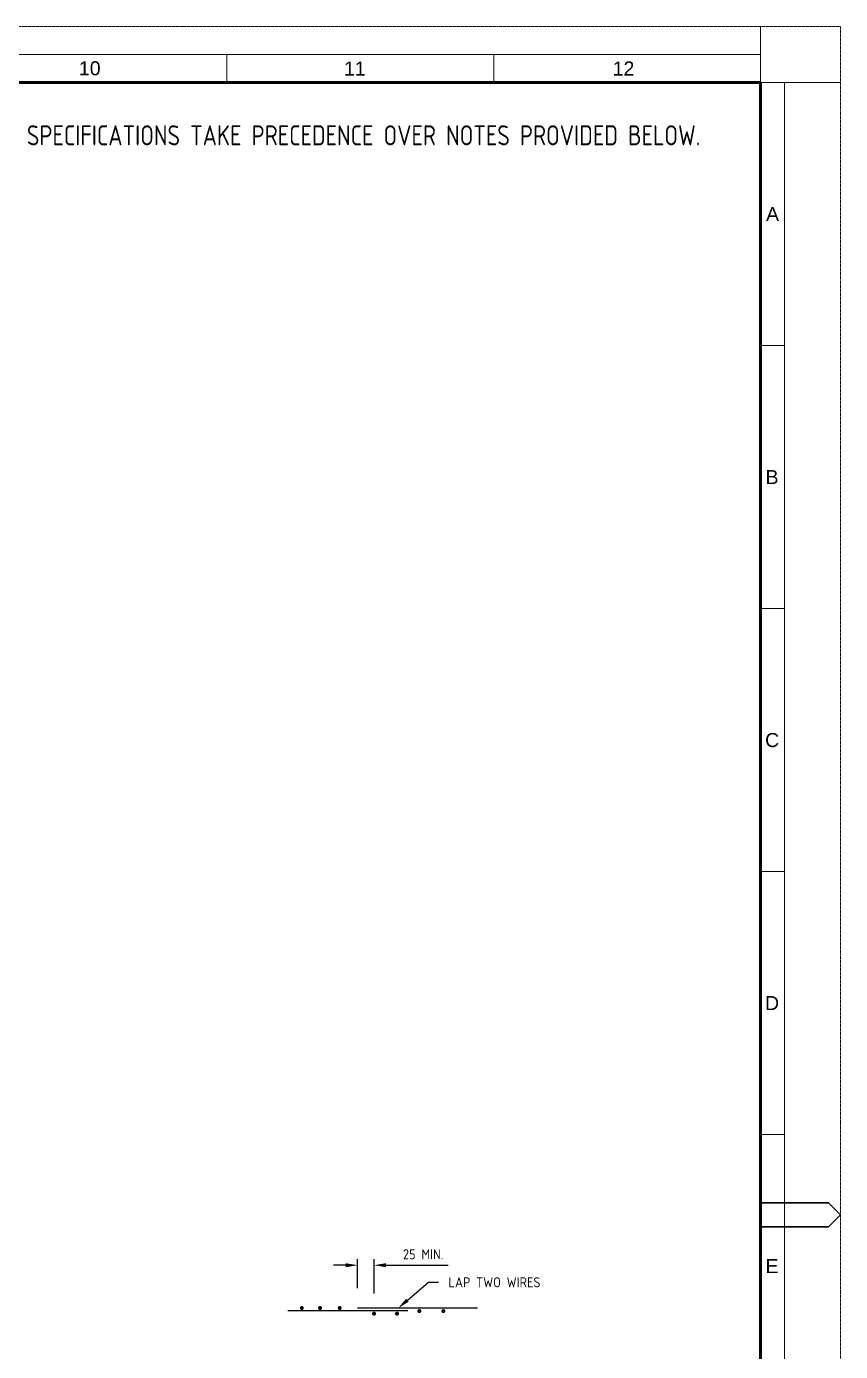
# Paper-space layout 'Layout1' of a CAD drawing. Header units: metres. Extents: x 0 to 2550, y -776 to 594.
# Drawn here: x 637.4 to 841, y 262.9 to 594 of the extents above; entities that cross this region are included whole.
import ezdxf
from ezdxf import colors
from ezdxf.entities.mleader import LeaderData, LeaderLine
from ezdxf.enums import TextEntityAlignment as Align
from ezdxf.math import Vec2, Vec3

# ---------------------------------------------------------------- set-up
doc = ezdxf.new("R2010")
doc.units = ezdxf.units.M
doc.header["$PDMODE"] = 1
doc.linetypes.add('DGN Style 3', pattern=[0.017855, 0.012754, -0.005101])
doc.layers.get('DEFPOINTS').update_dxf_attribs({"color": 11})
doc.layers.add('DETAILS', color=7, linetype='Continuous')
doc.layers.add('XREF', color=7, linetype='Continuous')
doc.layers.add('G-TTLB-BORD', color=7, linetype='Continuous', lineweight=0)
doc.styles.add('ISOCP', font='isocp.shx')
doc.styles.add('Style-Arial', font='arial.ttf')
doc.dimstyles.new('ISOCP', dxfattribs={"dimtxt": 2.5, "dimasz": 3, "dimexe": 1.5, "dimexo": 5, "dimgap": 1.5, "dimtad": 1, "dimzin": 0, "dimdsep": 46, "dimtxsty": 'ISOCP', "dimcen": 1, "dimclrd": 256, "dimclre": 256, "dimclrt": 7, "dimadec": 0, "dimazin": 0, "dimtfac": 1, "dimtmove": 0, "dimatfit": 2, "dimfxl": 1, "dimtolj": 1, "dimtzin": 0, "dimlwd": -1, "dimlwe": -1, "dimarcsym": 0})

# ---------------------------------------------------------------- blocks, each defined once
blk = doc.blocks.new('PROJECT TITLE BLOCK(BAC V2.1)')
at = {"layer": 'G-TTLB-BORD', "color": 7, "linetype": 'Continuous', "lineweight": 0}
for p, q in [((821, 580), (821, 594)), ((20, 587), (821, 587)), ((687.5, 580), (687.5, 587)), ((754.25, 580), (754.25, 587)), ((821, 580), (841, 580)), ((827, 54.17), (827, 580)), ((821, 514.27), (827, 514.27)), ((821, 448.54), (827, 448.54)), ((821, 382.81), (827, 382.81)), ((821, 317.08), (827, 317.08))]:
    blk.add_line(p, q, dxfattribs=at)
at = {"layer": 'G-TTLB-BORD', "color": 7, "linetype": 'Continuous', "lineweight": 53}
for p in [(20, 580), (821, 14)]:
    blk.add_line(p, (821, 580), dxfattribs=at)
at = {"layer": 'G-TTLB-BORD', "color": 7, "linetype": 'Continuous', "lineweight": 30}
for p, q in [((821, 300), (838, 300)), ((841, 297), (838, 300)), ((841, 297), (838, 294)), ((821, 294), (838, 294))]:
    blk.add_line(p, q, dxfattribs=at)
at = {"layer": 'G-TTLB-BORD', "color": 1, "linetype": 'DGN Style 3', "lineweight": 0, "flags": 128}
blk.add_lwpolyline([(0, 594), (841, 594), (841, 0), (0, 0)], close=True, dxfattribs=at)
at = {"layer": 'G-TTLB-BORD', "color": 7, "linetype": 'Continuous', "lineweight": 0, "style": 'Style-Arial'}
for s, p in [('10', (653.23, 583.56)), ('11', (719.52, 583.5)), ('12', (786.72, 583.5)), ('A', (824, 547.14)), ('B', (823.87, 481.41)), ('C', (823.9, 415.68)), ('D', (823.87, 349.95)), ('E', (823.87, 284.22))]:
    blk.add_text(s, height=3.5, dxfattribs=at).set_placement(p, align=Align.MIDDLE_CENTER)
blk = doc.blocks.new('*D11')
at = {"layer": 'DEFPOINTS', "color": 0, "transparency": 16777216}
for p in [(724.33, 284.44), (720.23, 273.73), (724.33, 272.34)]:
    blk.add_point(p, dxfattribs=at)
at = {"layer": 'DETAILS', "linetype": 'Continuous', "transparency": 16777216}
for p, q in [((720.23, 278.73), (720.23, 285.94)), ((724.33, 277.34), (724.33, 285.94)), ((717.23, 284.44), (714.23, 284.44)), ((727.33, 284.44), (742.9, 284.44))]:
    blk.add_line(p, q, dxfattribs=at)
at = {"layer": 'DETAILS', "transparency": 16777216}
for points in [[(717.23, 284.94), (717.23, 283.94), (720.23, 284.44)], [(727.33, 284.94), (727.33, 283.94), (724.33, 284.44)]]:
    blk.add_solid(points, dxfattribs=at)
at = {"layer": 'DETAILS', "color": 7, "transparency": 16777216, "insert": (736.62, 287.19), "char_height": 2.5, "attachment_point": 5, "style": 'ISOCP'}
blk.add_mtext('\\A1;25 MIN.', dxfattribs=at)

psp = doc.layouts.get("Layout1")

# ---------------------------------------------------------------- linework, layer by layer
at = {"layer": 'DETAILS', "color": 3}
for points in [[(732.742, 273.024), (702.742, 273.024)], [(750.232, 273.732), (720.232, 273.732)]]:
    psp.add_lwpolyline(points, dxfattribs=at)
at = {"layer": 'DETAILS', "const_width": 0.5}
for points in [[(706.02, 273.753, 1), (706.52, 273.753, 1)], [(710.574, 273.753, 1), (711.074, 273.753, 1)], [(715.487, 273.753, 1), (715.987, 273.753, 1)], [(724.084, 272.341, 1), (724.584, 272.341, 1)], [(729.841, 272.341, 1), (730.341, 272.341, 1)], [(735.408, 272.977, 1), (735.908, 272.977, 1)], [(741.42, 272.977, 1), (741.92, 272.977, 1)]]:
    psp.add_lwpolyline(points, format="xyb", close=True, dxfattribs=at)

# ---------------------------------------------------------------- block references
at = {"layer": 'XREF'}
psp.add_blockref('PROJECT TITLE BLOCK(BAC V2.1)', (0, 0), dxfattribs=at)

# ---------------------------------------------------------------- texts
at = {"layer": 'DETAILS', "color": 4, "insert": (422.047, 566.563), "char_height": 5, "width": 794.28869, "attachment_point": 5, "style": 'ISOCP'}
psp.add_mtext('\\W0.8840;NOTE:   ALL CIVIL ENGINEERING CONSTRUCTION WORKS TO BE CARRIED OUT IN ACCORDANCE WITH AUTHORITY (INCLUDING LGA AND WATER AUTHORITY) STANDARDS AND GUIDELINES.THE AFOREMENTIONED GUIDELINES INCLUSIVE OF ALL SPECIFICATIONS TAKE PRECEDENCE OVER NOTES PROVIDED BELOW.', dxfattribs=at)

# ---------------------------------------------------------------- dimensions: what is measured, and where the dimension line sits
at = {"layer": 'DETAILS'}
dim = psp.add_linear_dim(base=(724.334, 284.44), p1=(720.232, 273.732), p2=(724.334, 272.341), text='25 MIN.', dimstyle='ISOCP', override={"dimscale": 0}, dxfattribs=at)
dim.commit()
dim.dimension.update_dxf_attribs({"geometry": '*D11', "text_midpoint": (736.616, 287.19)})

# ---------------------------------------------------------------- leaders
ml = psp.add_multileader_mtext('Standard', dxfattribs=at)
ml.set_content('LAP TWO WIRES', color=7, style='ISOCP')
ml.set_leader_properties(color=256, lineweight=-1)
ml.build(insert=Vec2(0, 0))
ml.multileader.update_dxf_attribs({"text_right_attachment_type": 3, "dogleg_length": 2.5, "arrow_head_size": 3})
ctx = ml.context
ctx.base_point, ctx.char_height, ctx.arrow_head_size, ctx.landing_gap_size, ctx.plane_origin = Vec3(740.442, 280.177), 2.5, 3, 2.5, Vec3(752.057, 258.808)
ctx.right_attachment = 3
notes = []
notes.append((ctx, [(0, (1, 1, 0), (737.942, 280.177), (1, 0), 2.5, [(0, [(730.381, 273.732)], 0, [])])]))
ctx.mtext.insert, ctx.mtext.width, ctx.mtext.flow_direction = Vec3(742.942, 281.427), 25, 5
for ctx, leaders in notes:
    for number, flags, end, landing, length, lines in leaders:
        leader = LeaderData()
        leader.index, (leader.has_last_leader_line, leader.has_dogleg_vector, leader.attachment_direction) = number, flags
        leader.last_leader_point, leader.dogleg_vector, leader.dogleg_length = Vec3(end), Vec3(landing), length
        for number, points, colour, breaks in lines:
            line = LeaderLine()
            line.index, line.vertices, line.color, line.breaks = number, Vec3.list(points), colors.encode_raw_color(colour), breaks
            leader.lines.append(line)
        ctx.leaders.append(leader)

doc.saveas('drawing.dxf')
